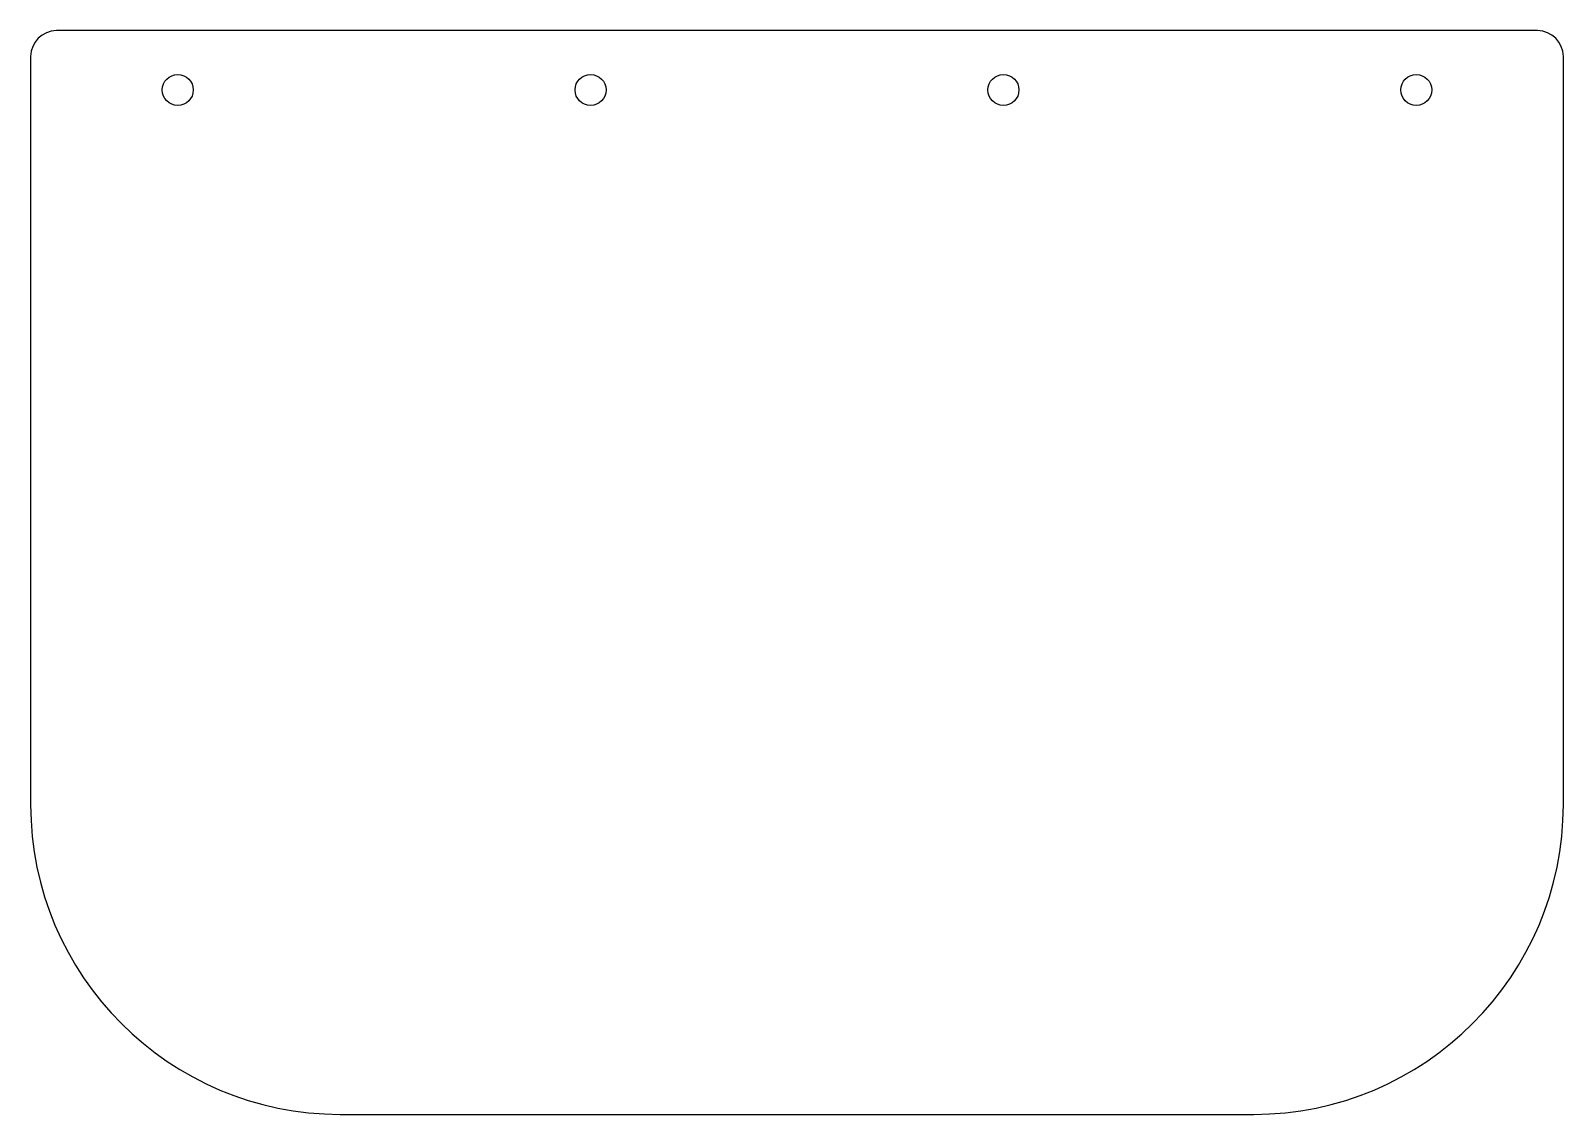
# Model space of a CAD drawing. Header units: inches. Extents: x -43 to 254, y 44 to 254.
import ezdxf

# ---------------------------------------------------------------- set-up
doc = ezdxf.new("R2010")
doc.units = ezdxf.units.IN
doc.header["$MEASUREMENT"] = 0

# ---------------------------------------------------------------- blocks, each defined once
blk = doc.blocks.new('block 2')
at = {"color": 7, "lineweight": 25, "true_color": 0xffffff}
blk.add_open_spline([(148.13, 242.02), (148.13, 243.68), (146.78, 245.02), (145.13, 245.02), (143.47, 245.02), (142.13, 243.68), (142.13, 242.02), (142.13, 240.36), (143.47, 239.02), (145.13, 239.02), (146.78, 239.02), (148.13, 240.36), (148.13, 242.02), (148.13, 242.02), (148.13, 242.02), (148.13, 242.02)], degree=3, knots=[0, 0, 0, 0, 1, 1, 1, 2, 2, 2, 3, 3, 3, 4, 4, 4, 5, 5, 5, 5], dxfattribs=at)
blk = doc.blocks.new('block 3')
at = {"color": 7, "lineweight": 25, "true_color": 0xffffff}
blk.add_open_spline([(68.13, 242.02), (68.13, 243.68), (66.78, 245.02), (65.13, 245.02), (63.47, 245.02), (62.13, 243.68), (62.13, 242.02), (62.13, 240.36), (63.47, 239.02), (65.13, 239.02), (66.78, 239.02), (68.13, 240.36), (68.13, 242.02), (68.13, 242.02), (68.13, 242.02), (68.13, 242.02)], degree=3, knots=[0, 0, 0, 0, 1, 1, 1, 2, 2, 2, 3, 3, 3, 4, 4, 4, 5, 5, 5, 5], dxfattribs=at)
blk = doc.blocks.new('block 4')
at = {"color": 7, "lineweight": 25, "true_color": 0xffffff}
blk.add_lwpolyline([(16.63, 43.52), (193.63, 43.52)], dxfattribs=at)
blk = doc.blocks.new('block 5')
at = {"color": 7, "lineweight": 25, "true_color": 0xffffff}
blk.add_lwpolyline([(-43.37, 248.52), (-43.37, 103.52)], dxfattribs=at)
blk = doc.blocks.new('block 6')
at = {"color": 7, "lineweight": 25, "true_color": 0xffffff}
blk.add_lwpolyline([(248.63, 253.52), (-38.37, 253.52)], dxfattribs=at)
blk = doc.blocks.new('block 7')
at = {"color": 7, "lineweight": 25, "true_color": 0xffffff}
blk.add_lwpolyline([(253.63, 103.52), (253.63, 248.52)], dxfattribs=at)
blk = doc.blocks.new('block 8')
at = {"color": 7, "lineweight": 25, "true_color": 0xffffff}
blk.add_open_spline([(-43.37, 103.52), (-43.37, 70.38), (-16.51, 43.52), (16.63, 43.52)], degree=3, dxfattribs=at)
blk = doc.blocks.new('block 9')
at = {"color": 7, "lineweight": 25, "true_color": 0xffffff}
blk.add_open_spline([(-38.37, 253.52), (-41.13, 253.52), (-43.37, 251.28), (-43.37, 248.52)], degree=3, dxfattribs=at)
blk = doc.blocks.new('block 10')
at = {"color": 7, "lineweight": 25, "true_color": 0xffffff}
blk.add_open_spline([(253.63, 248.52), (253.63, 251.28), (251.39, 253.52), (248.63, 253.52)], degree=3, dxfattribs=at)
blk = doc.blocks.new('block 11')
at = {"color": 7, "lineweight": 25, "true_color": 0xffffff}
blk.add_open_spline([(193.63, 43.52), (226.76, 43.52), (253.63, 70.38), (253.63, 103.52)], degree=3, dxfattribs=at)
blk = doc.blocks.new('block 12')
at = {"color": 7, "lineweight": 25, "true_color": 0xffffff}
blk.add_open_spline([(-11.87, 242.02), (-11.87, 243.68), (-13.22, 245.02), (-14.87, 245.02), (-16.53, 245.02), (-17.87, 243.68), (-17.87, 242.02), (-17.87, 240.36), (-16.53, 239.02), (-14.87, 239.02), (-13.22, 239.02), (-11.87, 240.36), (-11.87, 242.02), (-11.87, 242.02), (-11.87, 242.02), (-11.87, 242.02)], degree=3, knots=[0, 0, 0, 0, 1, 1, 1, 2, 2, 2, 3, 3, 3, 4, 4, 4, 5, 5, 5, 5], dxfattribs=at)
blk = doc.blocks.new('block 13')
at = {"color": 7, "lineweight": 25, "true_color": 0xffffff}
blk.add_open_spline([(228.13, 242.02), (228.13, 243.68), (226.78, 245.02), (225.13, 245.02), (223.47, 245.02), (222.13, 243.68), (222.13, 242.02), (222.13, 240.36), (223.47, 239.02), (225.13, 239.02), (226.78, 239.02), (228.13, 240.36), (228.13, 242.02), (228.13, 242.02), (228.13, 242.02), (228.13, 242.02)], degree=3, knots=[0, 0, 0, 0, 1, 1, 1, 2, 2, 2, 3, 3, 3, 4, 4, 4, 5, 5, 5, 5], dxfattribs=at)

msp = doc.modelspace()

# ---------------------------------------------------------------- block references
for name in ['block 9', 'block 6', 'block 10', 'block 5', 'block 7', 'block 12', 'block 3', 'block 2', 'block 13', 'block 8', 'block 11', 'block 4']:
    msp.add_blockref(name, (0, 0))

doc.saveas('drawing.dxf')
